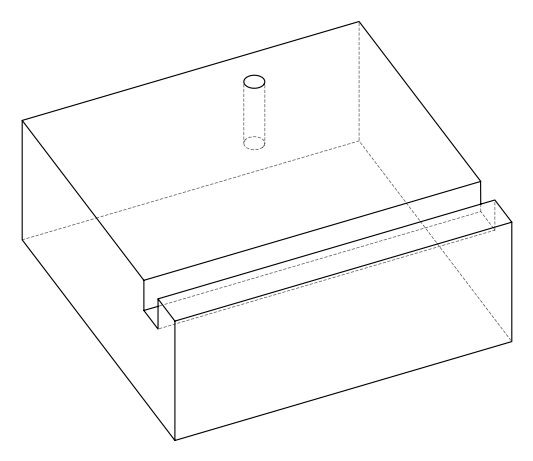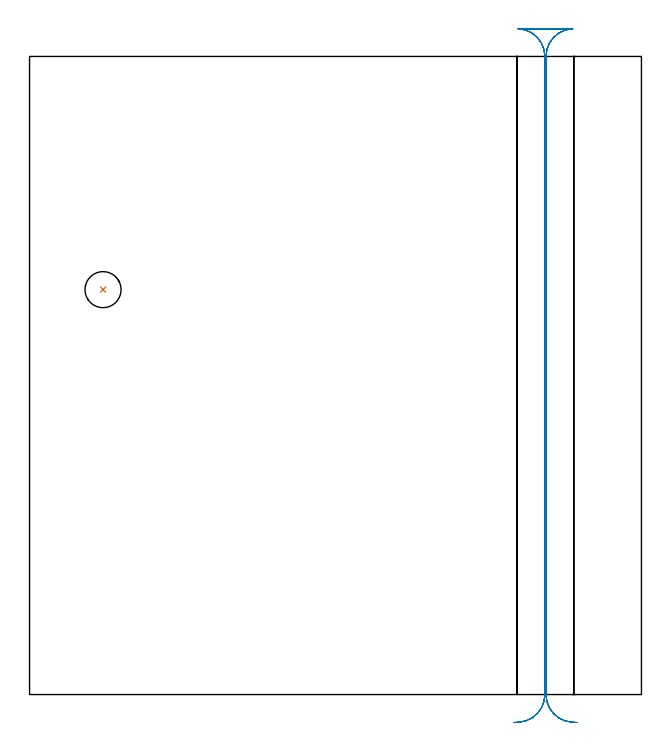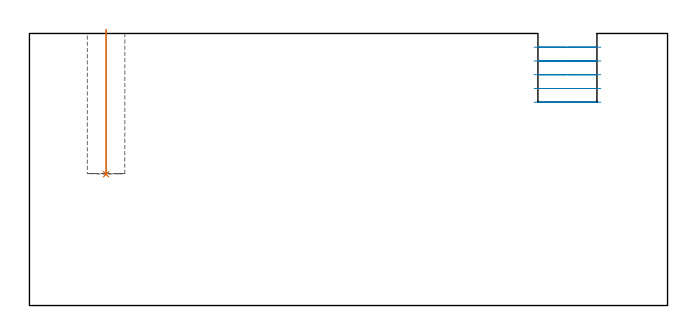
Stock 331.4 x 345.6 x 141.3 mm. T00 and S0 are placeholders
(PLAN: 2 operations, 1 tool changes, 8.6 min)
(1 INDEXABLE_INSERT_DRILL_BLIND_HOLE_FROM_SOLID | STEP1POCKET | NXT0302_010 | 0.3 min | 21740 mm3)
(2 MILL_RECTANGULAR_SLOT | SLOT_RECTANGULAR | UGT0201_018 | Follow Part, ap 7.5, ae 75% | 8.26 min | 377644 mm3)
(TOOL NXT0302_010 | Index. Insert Drill 19.5mm [880-D1950L25-05] | D19.5 PA176 FL98 Z2)
(TOOL UGT0201_018 | End mill 30 mm | D30 FL50 Z4)
(OP 1 INDEXABLE_INSERT_DRILL_BLIND_HOLE_FROM_SOLID)
G17 G21 G94 G90
T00 M6
G54
G17 G0 G90 X39.8 Y219.3 S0 M3
G43 Z151.3 H1
G94 G81 G98 Z68.2 F250. R143.3
G80
M5
M2
(OP 2 MILL_RECTANGULAR_SLOT)
G17 G21 G94 G90
T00 M6
G54
G17 G0 G90 X296.746 Y-15.16 S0 M3
G43 Z151.3 H0
Z134.16
G94 G1 X293.752 Y-14.97 F250.
G2 X279.7 Y0. R15. F500.
G1 Y345.6
G2 X294.152 Y360.59 R15.
G1 Y360.6
X264.648
Y360.59
G2 X279.1 Y345.6 R15.
G1 Y0.
G2 X265.048 Y-14.97 R15.
G1 X262.054 Y-15.16 F250.
G0 X296.746 Z127.02
G1 X293.752 Y-14.97
G2 X279.7 Y0. R15. F500.
G1 Y345.6
G2 X294.152 Y360.59 R15.
G1 Y360.6
X264.648
Y360.59
G2 X279.1 Y345.6 R15.
G1 Y0.
G2 X265.048 Y-14.97 R15.
G1 X262.054 Y-15.16 F250.
G0 X296.746 Z119.88
G1 X293.752 Y-14.97
G2 X279.7 Y0. R15. F500.
G1 Y345.6
G2 X294.152 Y360.59 R15.
G1 Y360.6
X264.648
Y360.59
G2 X279.1 Y345.6 R15.
G1 Y0.
G2 X265.048 Y-14.97 R15.
G1 X262.054 Y-15.16 F250.
G0 X296.746 Z112.74
G1 X293.752 Y-14.97
G2 X279.7 Y0. R15. F500.
G1 Y345.6
G2 X294.152 Y360.59 R15.
G1 Y360.6
X264.648
Y360.59
G2 X279.1 Y345.6 R15.
G1 Y0.
G2 X265.048 Y-14.97 R15.
G1 X262.054 Y-15.16 F250.
G0 X296.746 Z105.6
G1 X293.752 Y-14.97
G2 X279.7 Y0. R15. F500.
G1 Y345.6
G2 X294.152 Y360.59 R15.
G1 Y360.6
X264.648
Y360.59
G2 X279.1 Y345.6 R15.
G1 Y0.
G2 X265.048 Y-14.97 R15.
G1 X262.054 Y-15.16 F250.
G0 Z151.3
M5
M2
